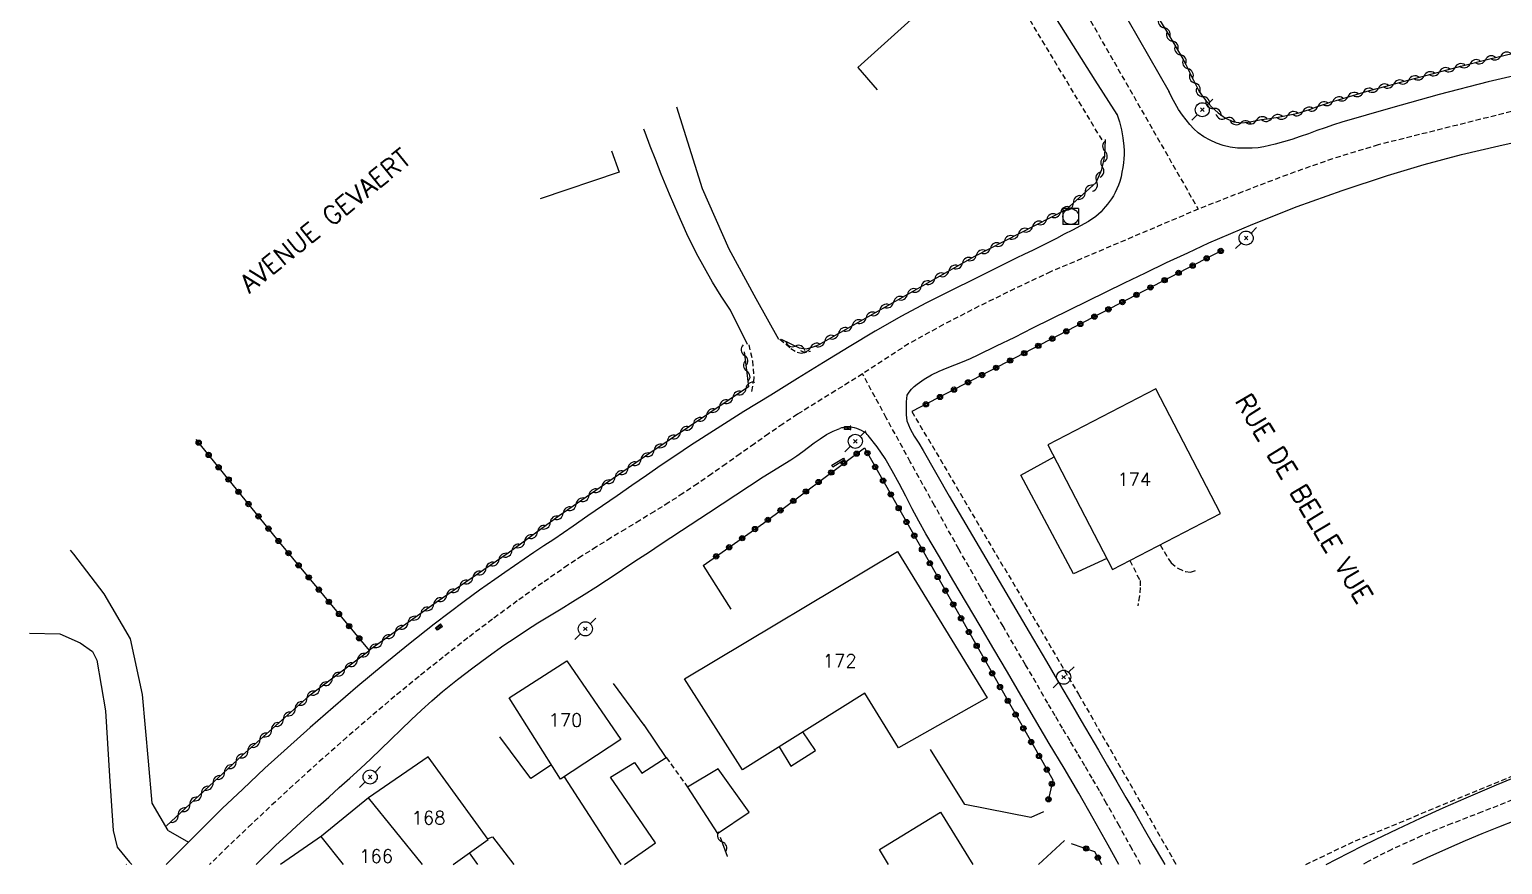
# Model space of a CAD drawing. Header units: millimetres. Extents: x 159000 to 160002, y 156999 to 158000.
# Drawn here: x 159494.7 to 159634.4, y 157000 to 157079.2 of the extents above; entities that cross this region are included whole.
import ezdxf
from ezdxf.enums import TextEntityAlignment as Align

# ---------------------------------------------------------------- set-up
doc = ezdxf.new("R2010")
doc.units = ezdxf.units.MM
doc.linetypes.add('DASHED', pattern=[0.75, 0.5, -0.25])
doc.layers.get('0').update_dxf_attribs({"linetype": 'CONTINUOUS'})
for name, color, linetype in [('W0001', 6, 'DASHED'), ('W0008', 7, 'CONTINUOUS'), ('W0014', 7, 'CONTINUOUS'), ('W0017', 7, 'CONTINUOUS'), ('W0101', 7, 'CONTINUOUS'), ('W0104', 1, 'CONTINUOUS'), ('W0112', 1, 'DASHED'), ('W0310', 3, 'CONTINUOUS'), ('W0323', 7, 'CONTINUOUS'), ('W0401', 7, 'CONTINUOUS'), ('W0420', 7, 'CONTINUOUS'), ('W0439', 7, 'CONTINUOUS'), ('W0473', 7, 'CONTINUOUS'), ('W0989', 7, 'CONTINUOUS'), ('W0991', 7, 'CONTINUOUS'), ('W1102', 7, 'CONTINUOUS')]:
    doc.layers.add(name, color=color, linetype=linetype)
doc.styles.get("Standard").update_dxf_attribs({"font": 'romans.shx', "width": 0.85})

# ---------------------------------------------------------------- blocks, each defined once
blk = doc.blocks.new('T473')
for p, q in [((-0.166667, 0.166667), (0.166667, -0.166667)), ((-0.166667, -0.166667), (0.166667, 0.166667)), ((0.500001, 0.500001), (1.000002, 1.000002)), ((-1.000002, -1.000002), (-0.500001, -0.500001))]:
    blk.add_line(p, q)
blk.add_ellipse((0, 0), major_axis=(0.471405, 0.471405), ratio=1, start_param=5.4977871438, end_param=11.780972451)
blk = doc.blocks.new('T420')
for p, q in [((0.75, 0.75), (-0.75, 0.75)), ((-0.75, 0.75), (-0.75, -0.75)), ((0.75, 0.75), (0.75, -0.75)), ((0.75, -0.75), (-0.75, -0.75))]:
    blk.add_line(p, q)
blk.add_ellipse((0, 0), major_axis=(-0.53, 0.53), ratio=1, start_param=3.926991, end_param=10.210176)
blk = doc.blocks.new('T401')
for p, q in [((-0.3, 0.3), (0, 0.3)), ((-0.3, -0.25), (-0.3, 0.3)), ((-0.3, 0.15), (0, 0.15)), ((-0.3, 0), (0, 0)), ((0, 0.3), (0, -0.25)), ((-0.3, -0.15), (0, -0.15)), ((-0.3, -0.25), (-0.3, -0.3)), ((-0.3, -0.3), (0, -0.3)), ((0, -0.3), (0, -0.25))]:
    blk.add_line(p, q)
blk = doc.blocks.new('t310o')
at = {"color": 0, "linetype": 'Continuous'}
for centre, start, end in [((-0.5, 0.38), 216.8699, 323.1304), ((0.5, -0.37), 36.8699, 143.1303)]:
    blk.add_arc(centre, 0.625, start, end, dxfattribs=at)
blk = doc.blocks.new('t323o')
at = {"color": 0, "linetype": 'Continuous'}
for radius in [0.25, 0.15]:
    blk.add_circle((0, 0), radius, dxfattribs=at)

msp = doc.modelspace()

# ---------------------------------------------------------------- linework, layer by layer
at = {"layer": 'W0001'}
for points in [[(159566.77, 157137.88), (159569.77, 157128.04), (159571.12, 157124.52), (159572.57, 157121.05), (159574.12, 157117.61), (159575.74, 157114.22), (159577.52, 157110.77), (159579.41, 157107.37), (159581.35, 157104.01), (159583.29, 157100.64), (159584.49, 157098.54), (159585.71, 157096.45), (159586.93, 157094.36), (159588.16, 157092.27), (159589.39, 157090.18), (159590.62, 157088.09), (159591.84, 157086), (159593.06, 157083.91), (159605.51, 157062.14)], [(159635.21, 157071.39), (159622.58, 157068.24), (159618.24, 157066.92), (159613.96, 157065.41), (159609.72, 157063.79), (159605.51, 157062.14)], [(159605.51, 157062.14), (159591.51, 157056.2), (159588.1, 157054.59), (159584.71, 157052.93), (159581.35, 157051.19), (159578.05, 157049.38), (159573.68, 157046.52)], [(159573.68, 157046.52), (159567.5, 157042.69), (159566.13, 157041.77), (159564.77, 157040.84), (159563.42, 157039.89), (159562.08, 157038.94), (159560.73, 157037.99), (159559.38, 157037.04), (159558.02, 157036.11), (159556.65, 157035.19), (159555.3, 157034.32), (159553.94, 157033.47), (159552.56, 157032.63), (159551.19, 157031.8), (159549.81, 157030.97), (159548.44, 157030.12), (159547.08, 157029.26), (159545.74, 157028.38), (159543.32, 157026.71), (159540.94, 157025), (159538.58, 157023.26), (159536.24, 157021.48), (159533.91, 157019.67), (159531.62, 157017.83), (159529.34, 157015.96), (159527.09, 157014.06), (159524.78, 157012.07), (159522.5, 157010.06), (159520.24, 157008.02), (159518, 157005.96), (159515.75, 157003.85), (159513.53, 157001.73), (159511.76, 157000)], [(159600.04, 157000), (159599.24, 157001.45), (159598.04, 157003.63), (159596.82, 157005.8), (159596.14, 157006.99), (159595.45, 157008.18), (159594.75, 157009.37), (159594.05, 157010.55), (159593.35, 157011.73), (159592.65, 157012.92), (159591.95, 157014.1), (159591.26, 157015.29), (159589.13, 157018.94), (159587.01, 157022.59), (159584.9, 157026.24), (159582.81, 157029.91), (159580.5, 157034.05), (159578.2, 157038.19), (159575.93, 157042.35), (159573.68, 157046.52)], [(159635.31, 157006.13), (159632.44, 157004.99), (159629.56, 157003.88), (159626.69, 157002.71), (159623.88, 157001.44), (159621.61, 157000.29), (159621.09, 157000)]]:
    msp.add_lwpolyline(points, dxfattribs=at)
at = {"layer": 'W0008'}
for points in [[(159577.89, 157044.52), (159577.85, 157044.19), (159577.82, 157043.87), (159577.81, 157043.54), (159577.8, 157043.21), (159577.8, 157042.93), (159577.8, 157042.64), (159577.83, 157042.36), (159577.89, 157042.07), (159578.18, 157041.32), (159578.58, 157040.62), (159579.01, 157039.94), (159579.42, 157039.26), (159581.89, 157034.93), (159584.41, 157030.63), (159586.94, 157026.33), (159589.47, 157022.04), (159590.29, 157020.64), (159591.11, 157019.24), (159591.94, 157017.84), (159592.76, 157016.44), (159593.59, 157015.04), (159594.41, 157013.64), (159595.23, 157012.24), (159596.05, 157010.84), (159596.92, 157009.35), (159597.79, 157007.85), (159598.65, 157006.35), (159599.52, 157004.86), (159600.38, 157003.36), (159601.25, 157001.86), (159602.12, 157000.37), (159602.33, 157000)], [(159597.98, 157000), (159596.97, 157001.84), (159595.55, 157004.37), (159594.19, 157006.76), (159592.79, 157009.13), (159591.38, 157011.49), (159589.99, 157013.86), (159588.7, 157016.05), (159587.41, 157018.24), (159586.12, 157020.43), (159584.83, 157022.62), (159583.54, 157024.81), (159582.25, 157026.99), (159580.97, 157029.18), (159579.68, 157031.37), (159579.02, 157032.55), (159578.39, 157033.74), (159577.77, 157034.94), (159577.15, 157036.13), (159576.5, 157037.32), (159575.81, 157038.49), (159575.05, 157039.62), (159574.21, 157040.69), (159574.11, 157040.79), (159574.01, 157040.89), (159573.91, 157040.97), (159573.79, 157041.04), (159573.58, 157041.16), (159573.37, 157041.26), (159573.15, 157041.34), (159572.92, 157041.41), (159572.72, 157041.44), (159572.52, 157041.46), (159572.32, 157041.46), (159572.12, 157041.46), (159571.97, 157041.44), (159571.82, 157041.42), (159571.67, 157041.4), (159571.52, 157041.36)], [(159617.63, 157000), (159618.62, 157000.52), (159619.85, 157001.15), (159621.08, 157001.77), (159622.31, 157002.38), (159624.44, 157003.4), (159626.59, 157004.4), (159628.74, 157005.38), (159630.91, 157006.33), (159633.8, 157007.57), (159636.71, 157008.77)], [(159635.6, 157004.16), (159633.99, 157003.55), (159632.4, 157002.91), (159630.81, 157002.25), (159629.23, 157001.56), (159627.18, 157000.63), (159625.82, 157000)]]:
    msp.add_lwpolyline(points, dxfattribs=at)
at = {"layer": 'W0014'}
for points in [[(159591.59, 157080.89), (159593.64, 157077.62), (159595.71, 157074.36), (159597.8, 157071.12)], [(159602.78, 157073.22), (159600.82, 157076.64), (159598.86, 157080.05)], [(159637.66, 157075.3), (159632.99, 157074.2), (159628.35, 157073), (159623.73, 157071.72), (159619.12, 157070.38), (159618.33, 157070.13), (159617.54, 157069.86), (159616.75, 157069.59), (159615.97, 157069.3), (159615.18, 157069.02), (159614.39, 157068.76), (159613.6, 157068.51), (159612.79, 157068.29), (159612.26, 157068.17), (159611.72, 157068.05), (159611.18, 157067.96), (159610.63, 157067.92), (159609.93, 157067.91), (159609.24, 157067.94), (159608.54, 157068.03), (159607.86, 157068.19), (159607.23, 157068.41), (159606.63, 157068.68), (159606.05, 157069.01), (159605.51, 157069.39), (159605.09, 157069.76), (159604.7, 157070.18), (159604.35, 157070.62), (159604.02, 157071.06), (159603.65, 157071.6), (159603.31, 157072.16), (159603.01, 157072.73), (159602.73, 157073.32)], [(159597.79, 157071.17), (159598.03, 157070.42), (159598.23, 157069.66), (159598.37, 157068.89), (159598.47, 157068.11), (159598.49, 157067.71), (159598.48, 157067.32), (159598.45, 157066.92), (159598.41, 157066.53), (159598.35, 157066.09), (159598.28, 157065.64), (159598.19, 157065.2), (159598.07, 157064.77), (159597.94, 157064.41), (159597.8, 157064.06), (159597.64, 157063.72), (159597.46, 157063.39), (159597.29, 157063.13), (159597.11, 157062.87), (159596.92, 157062.63), (159596.72, 157062.38), (159596.51, 157062.14), (159596.29, 157061.9), (159596.06, 157061.67), (159595.81, 157061.46), (159595.1, 157060.97), (159594.34, 157060.55), (159593.58, 157060.15), (159592.81, 157059.76), (159592.06, 157059.37), (159591.31, 157058.98), (159590.55, 157058.6), (159589.79, 157058.23), (159589.02, 157057.86), (159588.26, 157057.49), (159587.5, 157057.11), (159586.74, 157056.74), (159584.39, 157055.56), (159582.03, 157054.4), (159579.68, 157053.22), (159577.36, 157051.98), (159574.87, 157050.56), (159572.41, 157049.09), (159569.97, 157047.59), (159567.52, 157046.09), (159564.97, 157044.52), (159562.42, 157042.95), (159559.88, 157041.36), (159557.37, 157039.73), (159555.96, 157038.8), (159554.57, 157037.86), (159553.18, 157036.9), (159551.79, 157035.94), (159550.41, 157034.97), (159549.02, 157034.01), (159547.64, 157033.05), (159546.25, 157032.09), (159545.32, 157031.46), (159544.39, 157030.83), (159543.46, 157030.21), (159542.52, 157029.58), (159541.59, 157028.95), (159540.66, 157028.32), (159539.74, 157027.69), (159538.82, 157027.04), (159537.36, 157026), (159535.91, 157024.95), (159534.47, 157023.88), (159533.05, 157022.8), (159530.62, 157020.87), (159528.21, 157018.9), (159525.83, 157016.91), (159523.47, 157014.89), (159521.3, 157012.99), (159519.14, 157011.07), (159517.01, 157009.13), (159514.9, 157007.16), (159512.96, 157005.3), (159511.05, 157003.42), (159509.16, 157001.52), (159507.65, 157000)], [(159606.52, 157058.95), (159610.68, 157060.72), (159614.9, 157062.38), (159619.15, 157063.92), (159623.45, 157065.34), (159626.94, 157066.38), (159630.46, 157067.31), (159634, 157068.16), (159637.55, 157068.95)], [(159577.92, 157044.49), (159578.11, 157044.79), (159578.33, 157045.07), (159578.57, 157045.33), (159578.85, 157045.55), (159579.51, 157046.01), (159580.22, 157046.42), (159580.95, 157046.77), (159581.69, 157047.09), (159582.43, 157047.39), (159583.17, 157047.68), (159583.91, 157047.99), (159584.64, 157048.32), (159586.37, 157049.17), (159588.11, 157050.02), (159589.84, 157050.88), (159591.57, 157051.74), (159593.3, 157052.6), (159595.04, 157053.46), (159596.77, 157054.31), (159598.51, 157055.15), (159600.51, 157056.12), (159602.51, 157057.07), (159604.51, 157058.01), (159606.52, 157058.95)], [(159516.16, 157000), (159518.05, 157001.83), (159519.04, 157002.76), (159520.03, 157003.67), (159521.04, 157004.58), (159522.04, 157005.49), (159523.05, 157006.39), (159524.06, 157007.29), (159525.06, 157008.2), (159526.06, 157009.11), (159527.04, 157010.02), (159528, 157010.94), (159528.96, 157011.87), (159529.92, 157012.8), (159530.88, 157013.72), (159531.85, 157014.63), (159532.84, 157015.53), (159533.85, 157016.4), (159535.27, 157017.55), (159536.71, 157018.66), (159538.18, 157019.74), (159539.67, 157020.79), (159540.74, 157021.51), (159541.82, 157022.22), (159542.9, 157022.91), (159544, 157023.59), (159545.09, 157024.26), (159546.19, 157024.94), (159547.28, 157025.62), (159548.37, 157026.31), (159549.39, 157026.97), (159550.41, 157027.64), (159551.42, 157028.31), (159552.44, 157028.98), (159553.46, 157029.66), (159554.47, 157030.33), (159555.49, 157031), (159556.51, 157031.67), (159559.08, 157033.36), (159561.66, 157035.07), (159564.24, 157036.75), (159566.87, 157038.37), (159567.44, 157038.75), (159568, 157039.15), (159568.55, 157039.56), (159569.1, 157039.98), (159569.67, 157040.38), (159570.26, 157040.76), (159570.88, 157041.09), (159571.52, 157041.36)]]:
    msp.add_lwpolyline(points, dxfattribs=at)
at = {"layer": 'W0017'}
for points in [[(159585.57, 157086.71), (159573.23, 157075.56)], [(159573.23, 157075.56), (159575.05, 157073.47)], [(159556.05, 157071.83), (159558.48, 157064.1), (159560.99, 157058.38), (159563.57, 157053.67), (159565.71, 157049.83)], [(159561.14, 157052.58), (159560.28, 157053.89), (159559.46, 157055.21), (159558.68, 157056.57), (159557.94, 157057.94), (159557.03, 157059.79), (159556.18, 157061.67), (159555.38, 157063.57), (159554.59, 157065.47), (159554.06, 157066.78), (159553.55, 157068.1), (159553.05, 157069.42), (159552.94, 157069.74)], [(159562.78, 157049.31), (159561.14, 157052.58)], [(159507.83, 157003.23), (159506.32, 157005.81), (159505.98, 157009.81), (159505.4, 157016.13), (159504.27, 157021.41), (159501.77, 157025.67), (159498.89, 157029.43), (159498.57, 157029.81)], [(159558.57, 157028.36), (159561.2, 157024.21)], [(159494.68, 157021.95), (159497.56, 157021.87), (159499.5, 157021.02), (159500.65, 157020.19), (159501.08, 157019.38), (159501.9, 157014.58), (159502.28, 157008.37), (159502.63, 157003.23), (159502.99, 157001.65), (159504.17, 157000.21), (159504.38, 157000)], [(159590.83, 157005), (159589.63, 157004.47), (159583.37, 157005.7), (159580.13, 157010.92)], [(159507.83, 157003.23), (159509.77, 157002.13)], [(159592.83, 157002.27), (159590.35, 157000)]]:
    msp.add_lwpolyline(points, dxfattribs=at)
at = {"layer": 'W0101'}
for points in [[(159549.86, 157067.67), (159550.59, 157065.66), (159543.12, 157063.13)], [(159532.48, 157010.2), (159526.83, 157006.32)], [(159534.87, 157000), (159538.18, 157002.38), (159532.48, 157010.2)], [(159526.83, 157006.32), (159522.36, 157002.7)], [(159522.36, 157002.7), (159518.49, 157000)]]:
    msp.add_lwpolyline(points, dxfattribs=at)
for points in [[(159591.26, 157039.78), (159597.38, 157027.97), (159607.62, 157033.28), (159601.5, 157045.09)], [(159556.78, 157017.61), (159576.99, 157029.67), (159585.51, 157015.82), (159577.1, 157011.05), (159573.9, 157016.26), (159562.29, 157008.98)], [(159540.17, 157015.8), (159545.65, 157019.31), (159550.77, 157011.86), (159545.03, 157008.09)]]:
    msp.add_lwpolyline(points, close=True, dxfattribs=at)
at = {"layer": 'W0104'}
for points in [[(159596.83, 157029.02), (159593.67, 157027.56), (159588.7, 157036.93), (159591.85, 157038.66)], [(159551.09, 157000), (159554.04, 157002.06), (159549.77, 157008.27), (159552.04, 157009.67), (159552.74, 157008.66), (159555.07, 157010.15), (159552.97, 157013.24), (159552.97, 157013.21), (159550.07, 157017.16)], [(159565.78, 157011.17), (159566.87, 157009.34), (159569.2, 157010.8), (159568.01, 157012.57)], [(159544.17, 157009.45), (159542.23, 157008.17), (159539.28, 157012.1)], [(159545.37, 157008.32), (159550.77, 157000)], [(159575.28, 157001.43), (159581.08, 157004.97), (159584.15, 157000)], [(159538.19, 157002.46), (159538.6, 157002.62), (159540.6, 157000)], [(159576.14, 157000), (159575.28, 157001.43)], [(159537.21, 157000), (159536.42, 157001.11)]]:
    msp.add_lwpolyline(points, dxfattribs=at)
msp.add_lwpolyline([(159557.07, 157007.35), (159559.93, 157002.94), (159562.91, 157004.95), (159560, 157009.08)], close=True, dxfattribs=at)
at = {"layer": 'W0112'}
for points in [[(159596.39, 157068.7), (159585.57, 157086.7)], [(159562.89, 157049.29), (159563.24, 157047.76), (159563.37, 157046.09), (159563.13, 157044.77)], [(159565.84, 157049.82), (159566.87, 157048.94), (159567.47, 157048.57), (159567.86, 157048.48), (159568.75, 157048.68)], [(159578.36, 157042.95), (159594.17, 157016.14), (159603.14, 157000.48), (159603.42, 157000)], [(159601.9, 157030.31), (159602.93, 157028.6), (159603.58, 157028.09), (159604.3, 157027.77), (159604.77, 157027.73), (159605.35, 157027.91)], [(159599.02, 157028.82), (159599.99, 157026.92), (159600.01, 157026.26), (159599.94, 157025.48), (159599.78, 157024.54)], [(159615.7, 157000), (159620.41, 157002.25), (159635.24, 157008.37), (159648.56, 157013.68)], [(159555.07, 157010.15), (159557.07, 157007.35)]]:
    msp.add_lwpolyline(points, dxfattribs=at)
at = {"layer": 'W0310'}
for points in [[(159601.68, 157080.34), (159602.49, 157079.01), (159603.28, 157077.68), (159604.07, 157076.34), (159604.33, 157075.85), (159604.58, 157075.36), (159604.81, 157074.86), (159605.05, 157074.36), (159605.3, 157073.86), (159605.57, 157073.37), (159605.88, 157072.9), (159606.23, 157072.46), (159606.78, 157071.84), (159607.4, 157071.26), (159608.1, 157070.76), (159608.89, 157070.42), (159609.57, 157070.33), (159610.24, 157070.4), (159610.89, 157070.53), (159611.52, 157070.65), (159612.31, 157070.75), (159613.1, 157070.87), (159613.89, 157071.01), (159614.67, 157071.18), (159615.16, 157071.31), (159615.66, 157071.46), (159616.15, 157071.63), (159616.63, 157071.8), (159617.11, 157071.97), (159617.6, 157072.14), (159618.09, 157072.31), (159618.58, 157072.46), (159620.16, 157072.93), (159621.75, 157073.38), (159623.34, 157073.81), (159624.94, 157074.24), (159627.68, 157074.98), (159630.42, 157075.71), (159633.17, 157076.41), (159635.93, 157077.07)], [(159565.95, 157049.82), (159567.68, 157048.98), (159568.37, 157048.91), (159568.98, 157049.09), (159569.49, 157049.28), (159584.33, 157057.69), (159592.98, 157062.12), (159595.84, 157064.68), (159596.37, 157065.89), (159596.64, 157067.16), (159596.73, 157068.76)], [(159562.44, 157048.61), (159562.68, 157046.86), (159562.87, 157045.31)], [(159562.87, 157045.31), (159553.49, 157039), (159544.92, 157033.06), (159540.08, 157029.52), (159533.24, 157024.85), (159526.84, 157020.25), (159526.87, 157020.22), (159521.18, 157015.95), (159514.86, 157010.33), (159507.68, 157003.67)], [(159560.19, 157002.58), (159560.85, 157000.79), (159560.87, 157000.75)], [(159503.88, 157000.02), (159503.86, 157000)]]:
    msp.add_lwpolyline(points, dxfattribs=at)
at = {"layer": 'W0323'}
for points in [[(159607.74, 157058.23), (159578.36, 157042.95)], [(159526.91, 157020.29), (159518.25, 157030.72), (159510.49, 157040.29)], [(159558.57, 157028.36), (159564.28, 157032.36), (159573.85, 157039.51), (159591.71, 157008.02), (159591.25, 157005.92)], [(159593.46, 157001.99), (159595.66, 157001.25), (159596.35, 157000)]]:
    msp.add_lwpolyline(points, dxfattribs=at)
at = {"layer": 'W0439'}
msp.add_lwpolyline([(159570.77, 157037.86), (159571.86, 157038.53), (159571.96, 157038.36), (159570.87, 157037.69), (159570.77, 157037.86)], close=True, dxfattribs=at)
at = {"layer": 'W1102'}
for points in [[(159531.94, 157000), (159526.83, 157006.32)], [(159522.32, 157002.67), (159524.44, 157000)]]:
    msp.add_lwpolyline(points, dxfattribs=at)

# ---------------------------------------------------------------- block references
at = {"layer": 'W0310'}
for p, rotation in [((159602.28, 157079.34), 301.1680545598251), ((159603.06, 157078.06), 300.8280063541853), ((159603.82, 157076.77), 300.3694472861236), ((159632.74, 157076.3), 14.36516279322279), ((159634.2, 157076.66), 13.50033652110114), ((159604.53, 157075.45), 296.3580078018045), ((159628.39, 157075.17), 14.87835758666812), ((159629.84, 157075.55), 14.87835758666812), ((159631.29, 157075.93), 14.36516279322279), ((159605.18, 157074.1), 296.673673704888), ((159622.6, 157073.61), 15.28591794006983), ((159624.04, 157074), 15.09037681181072), ((159625.49, 157074.39), 15.0398082233171), ((159626.94, 157074.78), 15.0398082233171), ((159605.95, 157072.81), 308.1337860994352), ((159606.95, 157071.69), 316.3069506410822), ((159618.27, 157072.37), 17.58786829835944), ((159619.71, 157072.8), 16.47414399240422), ((159621.15, 157073.21), 15.74719293599567), ((159608.11, 157070.75), 336.8595867774329), ((159612.5, 157070.78), 8.439289405321626), ((159613.98, 157071.03), 12.52087099061198), ((159615.43, 157071.4), 16.89976881869687), ((159616.85, 157071.88), 19.70211352667708), ((159609.54, 157070.33), 352.1461248406305), ((159611.02, 157070.56), 10.12328140393316), ((159596.67, 157067.63), 86.82660945197448), ((159596.42, 157066.15), 77.76387666136678), ((159595.88, 157064.76), 66.59045285252144), ((159594.79, 157063.74), 41.84350804036145), ((159593.67, 157062.74), 41.84350804036145), ((159591.14, 157061.18), 27.11979824931131), ((159592.47, 157061.86), 27.11979824931131), ((159588.47, 157059.81), 27.11979824931131), ((159589.8, 157060.49), 27.11979824931131), ((159585.8, 157058.44), 27.11979824931131), ((159587.13, 157059.12), 27.11979824931131), ((159583.15, 157057.02), 29.54684154729967), ((159584.46, 157057.76), 27.11979824931131), ((159580.54, 157055.54), 29.54684154729967), ((159581.85, 157056.28), 29.54684154729967), ((159577.93, 157054.06), 29.54684154729967), ((159579.24, 157054.8), 29.54684154729967), ((159575.32, 157052.58), 29.54684154729967), ((159576.63, 157053.32), 29.54684154729967), ((159572.71, 157051.11), 29.54684154729967), ((159574.02, 157051.84), 29.54684154729967), ((159570.1, 157049.63), 29.54684154729967), ((159571.41, 157050.37), 29.54684154729967), ((159562.48, 157048.28), 277.8460615278625), ((159567.3, 157049.16), 334.0893985478334), ((159568.74, 157049.02), 16.53668811892425), ((159562.69, 157046.8), 276.9667479773599), ((159561.38, 157044.31), 213.9211296100921), ((159562.62, 157045.14), 213.9211296100921), ((159558.89, 157042.63), 213.9211296100921), ((159560.13, 157043.47), 213.9211296100921), ((159557.64, 157041.79), 213.9211296100921), ((159555.15, 157040.12), 213.9211296100921), ((159556.4, 157040.96), 213.9211296100921), ((159552.67, 157038.43), 214.7255524446075), ((159553.91, 157039.28), 213.9211296100921), ((159551.44, 157037.58), 214.7255524446075), ((159548.97, 157035.87), 214.7255524446075), ((159550.21, 157036.73), 214.7255524446075), ((159546.51, 157034.16), 214.7255524446075), ((159547.74, 157035.02), 214.7255524446075), ((159545.28, 157033.31), 214.7255524446075), ((159542.85, 157031.54), 216.2050061297473), ((159544.06, 157032.43), 216.2050061297473), ((159541.64, 157030.66), 216.2050061297473), ((159539.2, 157028.92), 214.3424202692728), ((159540.43, 157029.77), 216.2050061297473), ((159536.72, 157027.22), 214.3424202692728), ((159537.96, 157028.07), 214.3424202692728), ((159535.48, 157026.38), 214.3424202692728), ((159533.01, 157024.68), 215.6987157434706), ((159534.24, 157025.53), 214.3424202692728), ((159530.57, 157022.93), 215.6987157434706), ((159531.79, 157023.8), 215.6987157434706), ((159529.35, 157022.05), 215.6987157434706), ((159526.92, 157020.3), 215.6987157434706), ((159528.14, 157021.18), 215.6987157434706), ((159525.78, 157019.4), 216.933265412198), ((159523.38, 157017.6), 216.933265412198), ((159524.58, 157018.5), 216.933265412198), ((159520.99, 157015.78), 221.634610250174), ((159522.18, 157016.69), 216.933265412198), ((159519.87, 157014.78), 221.634610250174), ((159518.75, 157013.78), 221.634610250174), ((159516.51, 157011.79), 221.634610250174), ((159517.63, 157012.79), 221.634610250174), ((159515.39, 157010.79), 221.634610250174), ((159514.28, 157009.79), 222.8044253081093), ((159512.08, 157007.75), 222.8044253081093), ((159513.18, 157008.77), 222.8044253081093), ((159510.98, 157006.73), 222.8044253081093), ((159508.78, 157004.69), 222.8044253081093), ((159509.88, 157005.71), 222.8044253081093), ((159560.35, 157002.16), 290.1405819447241)]:
    msp.add_blockref('t310o', p, dxfattribs=dict(at, rotation=rotation))
at = {"layer": 'W0323'}
for p, rotation in [((159606.31, 157057.48), 207.4762905576237), ((159607.64, 157058.18), 207.4762905576237), ((159602.32, 157055.41), 207.4762905576237), ((159603.65, 157056.1), 207.4762905576237), ((159604.98, 157056.79), 207.4762905576237), ((159599.65, 157054.02), 207.4762905576237), ((159600.98, 157054.72), 207.4762905576237), ((159596.99, 157052.64), 207.4762905576237), ((159598.32, 157053.33), 207.4762905576237), ((159594.33, 157051.26), 207.4762905576237), ((159595.66, 157051.95), 207.4762905576237), ((159591.67, 157049.87), 207.4762905576237), ((159593, 157050.56), 207.4762905576237), ((159589.01, 157048.49), 207.4762905576237), ((159590.34, 157049.18), 207.4762905576237), ((159586.35, 157047.1), 207.4762905576237), ((159587.68, 157047.79), 207.4762905576237), ((159583.68, 157045.72), 207.4762905576237), ((159585.01, 157046.41), 207.4762905576237), ((159581.02, 157044.33), 207.4762905576237), ((159582.35, 157045.03), 207.4762905576237), ((159579.69, 157043.64), 207.4762905576237), ((159510.72, 157040), 129.0520471749266), ((159511.67, 157038.84), 129.0520471749266), ((159573.12, 157038.96), 36.74577698201291), ((159574.14, 157039.01), 299.5491112704074), ((159512.61, 157037.67), 129.0520471749266), ((159571.91, 157038.07), 36.74577698201291), ((159574.88, 157037.7), 299.5491112704074), ((159513.56, 157036.51), 129.0520471749266), ((159569.51, 157036.27), 36.74577698201291), ((159570.71, 157037.17), 36.74577698201291), ((159575.62, 157036.4), 299.5491112704074), ((159514.5, 157035.34), 129.0520471749266), ((159567.11, 157034.48), 36.74577698201291), ((159568.31, 157035.37), 36.74577698201291), ((159576.36, 157035.09), 299.5491112704074), ((159515.45, 157034.18), 129.0520471749266), ((159565.9, 157033.58), 36.74577698201291), ((159577.1, 157033.79), 299.5491112704074), ((159516.39, 157033.01), 129.0520471749266), ((159517.34, 157031.85), 129.0520471749266), ((159563.48, 157031.81), 35.07741289427474), ((159564.7, 157032.68), 36.74577698201291), ((159577.84, 157032.48), 299.5491112704074), ((159518.29, 157030.68), 129.6885934464206), ((159562.26, 157030.94), 35.07741289427474), ((159578.58, 157031.18), 299.5491112704074), ((159519.24, 157029.53), 129.6885934464206), ((159559.8, 157029.22), 35.07741289427474), ((159561.03, 157030.08), 35.07741289427474), ((159579.32, 157029.87), 299.5491112704074), ((159520.2, 157028.37), 129.6885934464206), ((159580.06, 157028.57), 299.5491112704074), ((159521.16, 157027.22), 129.6885934464206), ((159522.12, 157026.07), 129.6885934464206), ((159580.8, 157027.27), 299.5491112704074), ((159523.07, 157024.91), 129.6885934464206), ((159581.54, 157025.96), 299.5491112704074), ((159524.03, 157023.76), 129.6885934464206), ((159582.28, 157024.66), 299.5491112704074), ((159583.02, 157023.35), 299.5491112704074), ((159524.99, 157022.6), 129.6885934464206), ((159583.76, 157022.05), 299.5491112704074), ((159525.95, 157021.45), 129.6885934464206), ((159584.5, 157020.74), 299.5491112704074), ((159585.24, 157019.44), 299.5491112704074), ((159585.97, 157018.13), 299.5491112704074), ((159586.71, 157016.83), 299.5491112704074), ((159587.45, 157015.52), 299.5491112704074), ((159588.19, 157014.22), 299.5491112704074), ((159588.93, 157012.91), 299.5491112704074), ((159589.67, 157011.61), 299.5491112704074), ((159590.41, 157010.3), 299.5491112704074), ((159591.15, 157009), 299.5491112704074), ((159591.63, 157007.65), 257.6426628872773), ((159591.31, 157006.19), 257.6426628872773), ((159594.88, 157001.52), 341.4640956939179), ((159595.99, 157000.66), 298.6227787315341)]:
    msp.add_blockref('t323o', p, dxfattribs=dict(at, rotation=rotation))
at = {"layer": 'W0401'}
for p, rotation in [((159572.26, 157041.55), 91.35297782906416), ((159533.43, 157022.63), 127.8544649800961)]:
    msp.add_blockref('T401', p, dxfattribs=dict(at, rotation=rotation))
at = {"layer": 'W0420'}
msp.add_blockref('T420', (159593.42, 157061.44), dxfattribs=at)
at = {"layer": 'W0473'}
for p in [(159605.89, 157071.57), (159610.05, 157059.4), (159572.99, 157040.13), (159547.39, 157022.35), (159592.75, 157017.76), (159526.98, 157008.3)]:
    msp.add_blockref('T473', p, dxfattribs=at)

# ---------------------------------------------------------------- texts
at = {"layer": 'W0989'}
for s, rotation, p in [('AVENUE GEVAERT', 39.0087, (159515.52, 157054.11)), ('RUE DE BELLE VUE', 301.1491, (159608.93, 157043.96))]:
    msp.add_text(s, height=1.75, rotation=rotation, dxfattribs=at).set_placement(p)
at = {"layer": 'W0991'}
for s, p in [('174', (159599.44, 157036.53)), ('172', (159571.51, 157019.32)), ('170', (159545.5, 157013.7)), ('168', (159532.52, 157004.43)), ('166', (159527.55, 157000.8))]:
    msp.add_text(s, height=1.25, dxfattribs=at).set_placement(p, align=Align.MIDDLE_CENTER)

doc.saveas('drawing.dxf')
